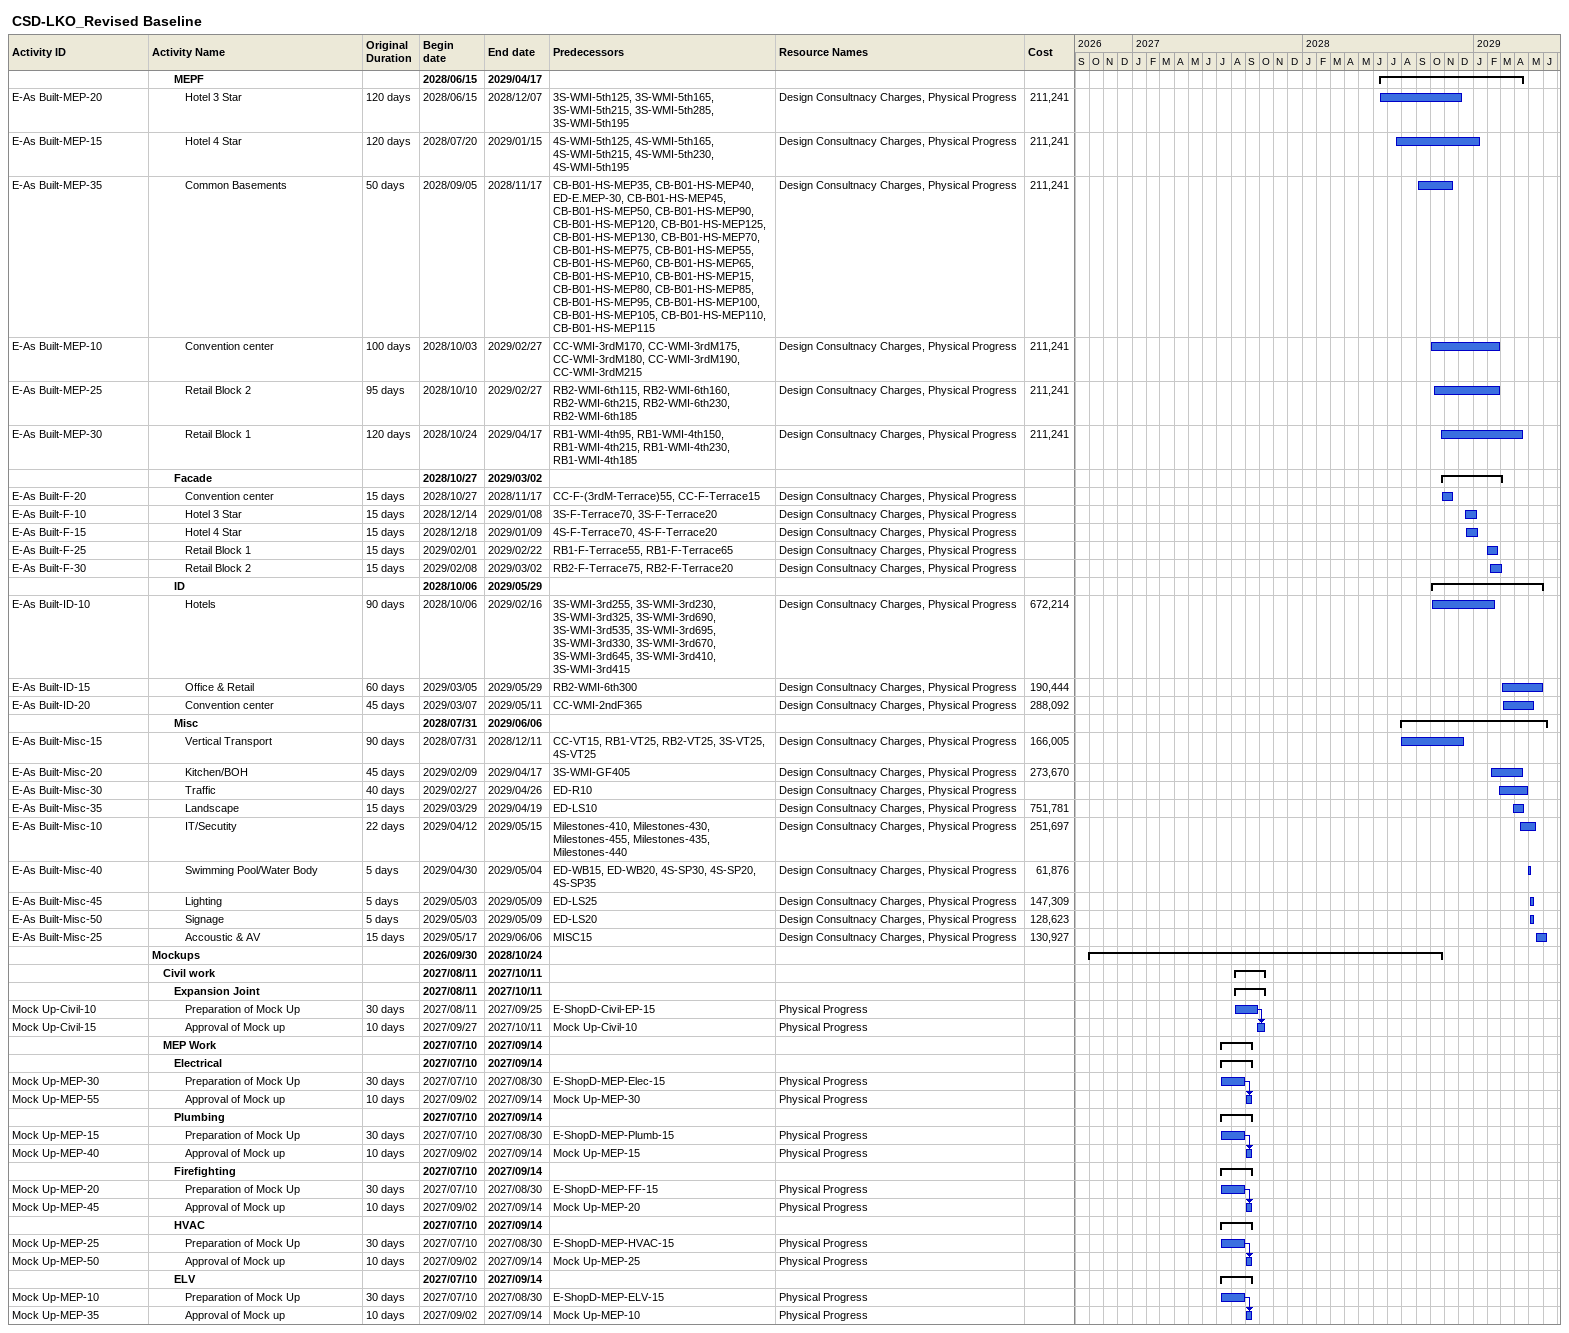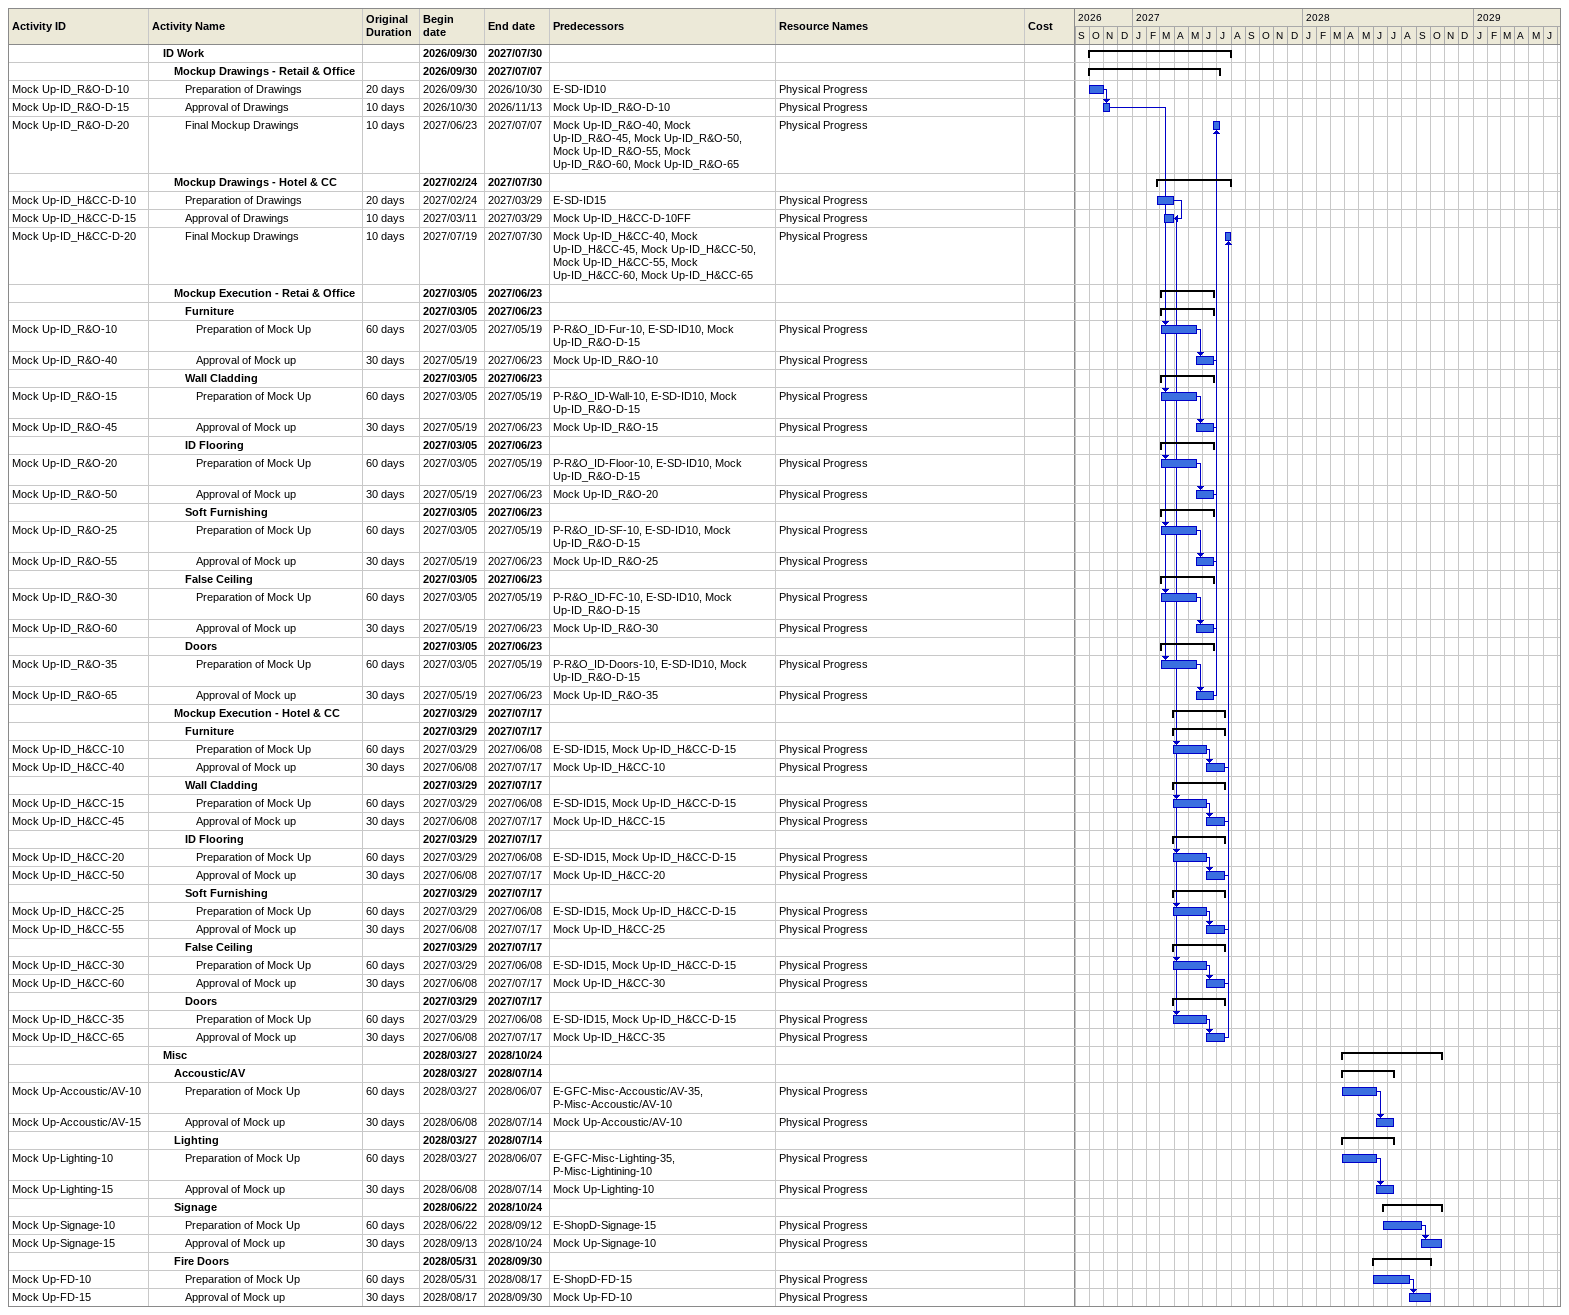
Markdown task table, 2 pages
CSD-LKO_Revised Baseline

| ID | Level | Task | Original duration | Start | Finish | Predecessors | Resources | Cost |
|---|---|---|---|---|---|---|---|---|
|  | 3 | **MEPF** |  | 2028-06-15 | 2029-04-17 |  |  |  |
| E-As Built-MEP-20 | 4 | Hotel 3 Star | 120d | 2028-06-15 | 2028-12-07 | 3S-WMI-5th125, 3S-WMI-5th165, 3S-WMI-5th215, 3S-WMI-5th285, 3S-WMI-5th195 | Design Consultnacy Charges, Physical Progress | 211241 |
| E-As Built-MEP-15 | 4 | Hotel 4 Star | 120d | 2028-07-20 | 2029-01-15 | 4S-WMI-5th125, 4S-WMI-5th165, 4S-WMI-5th215, 4S-WMI-5th230, 4S-WMI-5th195 | Design Consultnacy Charges, Physical Progress | 211241 |
| E-As Built-MEP-35 | 4 | Common Basements | 50d | 2028-09-05 | 2028-11-17 | CB-B01-HS-MEP35, CB-B01-HS-MEP40, ED-E.MEP-30, CB-B01-HS-MEP45, CB-B01-HS-MEP50, CB-B01-HS-MEP90, CB-B01-HS-MEP120, CB-B01-HS-MEP125, CB-B01-HS-MEP130, CB-B01-HS-MEP70, CB-B01-HS-MEP75, CB-B01-HS-MEP55, CB-B01-HS-MEP60, CB-B01-HS-MEP65, CB-B01-HS-MEP10, CB-B01-HS-MEP15, CB-B01-HS-MEP80, CB-B01-HS-MEP85, CB-B01-HS-MEP95, CB-B01-HS-MEP100, CB-B01-HS-MEP105, CB-B01-HS-MEP110, CB-B01-HS-MEP115 | Design Consultnacy Charges, Physical Progress | 211241 |
| E-As Built-MEP-10 | 4 | Convention center | 100d | 2028-10-03 | 2029-02-27 | CC-WMI-3rdM170, CC-WMI-3rdM175, CC-WMI-3rdM180, CC-WMI-3rdM190, CC-WMI-3rdM215 | Design Consultnacy Charges, Physical Progress | 211241 |
| E-As Built-MEP-25 | 4 | Retail Block 2 | 95d | 2028-10-10 | 2029-02-27 | RB2-WMI-6th115, RB2-WMI-6th160, RB2-WMI-6th215, RB2-WMI-6th230, RB2-WMI-6th185 | Design Consultnacy Charges, Physical Progress | 211241 |
| E-As Built-MEP-30 | 4 | Retail Block 1 | 120d | 2028-10-24 | 2029-04-17 | RB1-WMI-4th95, RB1-WMI-4th150, RB1-WMI-4th215, RB1-WMI-4th230, RB1-WMI-4th185 | Design Consultnacy Charges, Physical Progress | 211241 |
|  | 3 | **Facade** |  | 2028-10-27 | 2029-03-02 |  |  |  |
| E-As Built-F-20 | 4 | Convention center | 15d | 2028-10-27 | 2028-11-17 | CC-F-(3rdM-Terrace)55, CC-F-Terrace15 | Design Consultnacy Charges, Physical Progress |  |
| E-As Built-F-10 | 4 | Hotel 3 Star | 15d | 2028-12-14 | 2029-01-08 | 3S-F-Terrace70, 3S-F-Terrace20 | Design Consultnacy Charges, Physical Progress |  |
| E-As Built-F-15 | 4 | Hotel 4 Star | 15d | 2028-12-18 | 2029-01-09 | 4S-F-Terrace70, 4S-F-Terrace20 | Design Consultnacy Charges, Physical Progress |  |
| E-As Built-F-25 | 4 | Retail Block 1 | 15d | 2029-02-01 | 2029-02-22 | RB1-F-Terrace55, RB1-F-Terrace65 | Design Consultnacy Charges, Physical Progress |  |
| E-As Built-F-30 | 4 | Retail Block 2 | 15d | 2029-02-08 | 2029-03-02 | RB2-F-Terrace75, RB2-F-Terrace20 | Design Consultnacy Charges, Physical Progress |  |
|  | 3 | **ID** |  | 2028-10-06 | 2029-05-29 |  |  |  |
| E-As Built-ID-10 | 4 | Hotels | 90d | 2028-10-06 | 2029-02-16 | 3S-WMI-3rd255, 3S-WMI-3rd230, 3S-WMI-3rd325, 3S-WMI-3rd690, 3S-WMI-3rd535, 3S-WMI-3rd695, 3S-WMI-3rd330, 3S-WMI-3rd670, 3S-WMI-3rd645, 3S-WMI-3rd410, 3S-WMI-3rd415 | Design Consultnacy Charges, Physical Progress | 672214 |
| E-As Built-ID-15 | 4 | Office & Retail | 60d | 2029-03-05 | 2029-05-29 | RB2-WMI-6th300 | Design Consultnacy Charges, Physical Progress | 190444 |
| E-As Built-ID-20 | 4 | Convention center | 45d | 2029-03-07 | 2029-05-11 | CC-WMI-2ndF365 | Design Consultnacy Charges, Physical Progress | 288092 |
|  | 3 | **Misc** |  | 2028-07-31 | 2029-06-06 |  |  |  |
| E-As Built-Misc-15 | 4 | Vertical Transport | 90d | 2028-07-31 | 2028-12-11 | CC-VT15, RB1-VT25, RB2-VT25, 3S-VT25, 4S-VT25 | Design Consultnacy Charges, Physical Progress | 166005 |
| E-As Built-Misc-20 | 4 | Kitchen/BOH | 45d | 2029-02-09 | 2029-04-17 | 3S-WMI-GF405 | Design Consultnacy Charges, Physical Progress | 273670 |
| E-As Built-Misc-30 | 4 | Traffic | 40d | 2029-02-27 | 2029-04-26 | ED-R10 | Design Consultnacy Charges, Physical Progress |  |
| E-As Built-Misc-35 | 4 | Landscape | 15d | 2029-03-29 | 2029-04-19 | ED-LS10 | Design Consultnacy Charges, Physical Progress | 751781 |
| E-As Built-Misc-10 | 4 | IT/Secutity | 22d | 2029-04-12 | 2029-05-15 | Milestones-410, Milestones-430, Milestones-455, Milestones-435, Milestones-440 | Design Consultnacy Charges, Physical Progress | 251697 |
| E-As Built-Misc-40 | 4 | Swimming Pool/Water Body | 5d | 2029-04-30 | 2029-05-04 | ED-WB15, ED-WB20, 4S-SP30, 4S-SP20, 4S-SP35 | Design Consultnacy Charges, Physical Progress | 61876 |
| E-As Built-Misc-45 | 4 | Lighting | 5d | 2029-05-03 | 2029-05-09 | ED-LS25 | Design Consultnacy Charges, Physical Progress | 147309 |
| E-As Built-Misc-50 | 4 | Signage | 5d | 2029-05-03 | 2029-05-09 | ED-LS20 | Design Consultnacy Charges, Physical Progress | 128623 |
| E-As Built-Misc-25 | 4 | Accoustic & AV | 15d | 2029-05-17 | 2029-06-06 | MISC15 | Design Consultnacy Charges, Physical Progress | 130927 |
|  | 1 | **Mockups** |  | 2026-09-30 | 2028-10-24 |  |  |  |
|  | 2 | **Civil work** |  | 2027-08-11 | 2027-10-11 |  |  |  |
|  | 3 | **Expansion Joint** |  | 2027-08-11 | 2027-10-11 |  |  |  |
| Mock Up-Civil-10 | 4 | Preparation of Mock Up | 30d | 2027-08-11 | 2027-09-25 | E-ShopD-Civil-EP-15 | Physical Progress |  |
| Mock Up-Civil-15 | 4 | Approval of Mock up | 10d | 2027-09-27 | 2027-10-11 | Mock Up-Civil-10 | Physical Progress |  |
|  | 2 | **MEP Work** |  | 2027-07-10 | 2027-09-14 |  |  |  |
|  | 3 | **Electrical** |  | 2027-07-10 | 2027-09-14 |  |  |  |
| Mock Up-MEP-30 | 4 | Preparation of Mock Up | 30d | 2027-07-10 | 2027-08-30 | E-ShopD-MEP-Elec-15 | Physical Progress |  |
| Mock Up-MEP-55 | 4 | Approval of Mock up | 10d | 2027-09-02 | 2027-09-14 | Mock Up-MEP-30 | Physical Progress |  |
|  | 3 | **Plumbing** |  | 2027-07-10 | 2027-09-14 |  |  |  |
| Mock Up-MEP-15 | 4 | Preparation of Mock Up | 30d | 2027-07-10 | 2027-08-30 | E-ShopD-MEP-Plumb-15 | Physical Progress |  |
| Mock Up-MEP-40 | 4 | Approval of Mock up | 10d | 2027-09-02 | 2027-09-14 | Mock Up-MEP-15 | Physical Progress |  |
|  | 3 | **Firefighting** |  | 2027-07-10 | 2027-09-14 |  |  |  |
| Mock Up-MEP-20 | 4 | Preparation of Mock Up | 30d | 2027-07-10 | 2027-08-30 | E-ShopD-MEP-FF-15 | Physical Progress |  |
| Mock Up-MEP-45 | 4 | Approval of Mock up | 10d | 2027-09-02 | 2027-09-14 | Mock Up-MEP-20 | Physical Progress |  |
|  | 3 | **HVAC** |  | 2027-07-10 | 2027-09-14 |  |  |  |
| Mock Up-MEP-25 | 4 | Preparation of Mock Up | 30d | 2027-07-10 | 2027-08-30 | E-ShopD-MEP-HVAC-15 | Physical Progress |  |
| Mock Up-MEP-50 | 4 | Approval of Mock up | 10d | 2027-09-02 | 2027-09-14 | Mock Up-MEP-25 | Physical Progress |  |
|  | 3 | **ELV** |  | 2027-07-10 | 2027-09-14 |  |  |  |
| Mock Up-MEP-10 | 4 | Preparation of Mock Up | 30d | 2027-07-10 | 2027-08-30 | E-ShopD-MEP-ELV-15 | Physical Progress |  |
| Mock Up-MEP-35 | 4 | Approval of Mock up | 10d | 2027-09-02 | 2027-09-14 | Mock Up-MEP-10 | Physical Progress |  |
|  | 2 | **ID Work** |  | 2026-09-30 | 2027-07-30 |  |  |  |
|  | 3 | **Mockup Drawings - Retail & Office** |  | 2026-09-30 | 2027-07-07 |  |  |  |
| Mock Up-ID_R&O-D-10 | 4 | Preparation of Drawings | 20d | 2026-09-30 | 2026-10-30 | E-SD-ID10 | Physical Progress |  |
| Mock Up-ID_R&O-D-15 | 4 | Approval of Drawings | 10d | 2026-10-30 | 2026-11-13 | Mock Up-ID_R&O-D-10 | Physical Progress |  |
| Mock Up-ID_R&O-D-20 | 4 | Final Mockup Drawings | 10d | 2027-06-23 | 2027-07-07 | Mock Up-ID_R&O-40, Mock Up-ID_R&O-45, Mock Up-ID_R&O-50, Mock Up-ID_R&O-55, Mock Up-ID_R&O-60, Mock Up-ID_R&O-65 | Physical Progress |  |
|  | 3 | **Mockup Drawings - Hotel & CC** |  | 2027-02-24 | 2027-07-30 |  |  |  |
| Mock Up-ID_H&CC-D-10 | 4 | Preparation of Drawings | 20d | 2027-02-24 | 2027-03-29 | E-SD-ID15 | Physical Progress |  |
| Mock Up-ID_H&CC-D-15 | 4 | Approval of Drawings | 10d | 2027-03-11 | 2027-03-29 | Mock Up-ID_H&CC-D-10FF | Physical Progress |  |
| Mock Up-ID_H&CC-D-20 | 4 | Final Mockup Drawings | 10d | 2027-07-19 | 2027-07-30 | Mock Up-ID_H&CC-40, Mock Up-ID_H&CC-45, Mock Up-ID_H&CC-50, Mock Up-ID_H&CC-55, Mock Up-ID_H&CC-60, Mock Up-ID_H&CC-65 | Physical Progress |  |
|  | 3 | **Mockup Execution - Retai & Office** |  | 2027-03-05 | 2027-06-23 |  |  |  |
|  | 4 | **Furniture** |  | 2027-03-05 | 2027-06-23 |  |  |  |
| Mock Up-ID_R&O-10 | 5 | Preparation of Mock Up | 60d | 2027-03-05 | 2027-05-19 | P-R&O_ID-Fur-10, E-SD-ID10, Mock Up-ID_R&O-D-15 | Physical Progress |  |
| Mock Up-ID_R&O-40 | 5 | Approval of Mock up | 30d | 2027-05-19 | 2027-06-23 | Mock Up-ID_R&O-10 | Physical Progress |  |
|  | 4 | **Wall Cladding** |  | 2027-03-05 | 2027-06-23 |  |  |  |
| Mock Up-ID_R&O-15 | 5 | Preparation of Mock Up | 60d | 2027-03-05 | 2027-05-19 | P-R&O_ID-Wall-10, E-SD-ID10, Mock Up-ID_R&O-D-15 | Physical Progress |  |
| Mock Up-ID_R&O-45 | 5 | Approval of Mock up | 30d | 2027-05-19 | 2027-06-23 | Mock Up-ID_R&O-15 | Physical Progress |  |
|  | 4 | **ID Flooring** |  | 2027-03-05 | 2027-06-23 |  |  |  |
| Mock Up-ID_R&O-20 | 5 | Preparation of Mock Up | 60d | 2027-03-05 | 2027-05-19 | P-R&O_ID-Floor-10, E-SD-ID10, Mock Up-ID_R&O-D-15 | Physical Progress |  |
| Mock Up-ID_R&O-50 | 5 | Approval of Mock up | 30d | 2027-05-19 | 2027-06-23 | Mock Up-ID_R&O-20 | Physical Progress |  |
|  | 4 | **Soft Furnishing** |  | 2027-03-05 | 2027-06-23 |  |  |  |
| Mock Up-ID_R&O-25 | 5 | Preparation of Mock Up | 60d | 2027-03-05 | 2027-05-19 | P-R&O_ID-SF-10, E-SD-ID10, Mock Up-ID_R&O-D-15 | Physical Progress |  |
| Mock Up-ID_R&O-55 | 5 | Approval of Mock up | 30d | 2027-05-19 | 2027-06-23 | Mock Up-ID_R&O-25 | Physical Progress |  |
|  | 4 | **False Ceiling** |  | 2027-03-05 | 2027-06-23 |  |  |  |
| Mock Up-ID_R&O-30 | 5 | Preparation of Mock Up | 60d | 2027-03-05 | 2027-05-19 | P-R&O_ID-FC-10, E-SD-ID10, Mock Up-ID_R&O-D-15 | Physical Progress |  |
| Mock Up-ID_R&O-60 | 5 | Approval of Mock up | 30d | 2027-05-19 | 2027-06-23 | Mock Up-ID_R&O-30 | Physical Progress |  |
|  | 4 | **Doors** |  | 2027-03-05 | 2027-06-23 |  |  |  |
| Mock Up-ID_R&O-35 | 5 | Preparation of Mock Up | 60d | 2027-03-05 | 2027-05-19 | P-R&O_ID-Doors-10, E-SD-ID10, Mock Up-ID_R&O-D-15 | Physical Progress |  |
| Mock Up-ID_R&O-65 | 5 | Approval of Mock up | 30d | 2027-05-19 | 2027-06-23 | Mock Up-ID_R&O-35 | Physical Progress |  |
|  | 3 | **Mockup Execution - Hotel & CC** |  | 2027-03-29 | 2027-07-17 |  |  |  |
|  | 4 | **Furniture** |  | 2027-03-29 | 2027-07-17 |  |  |  |
| Mock Up-ID_H&CC-10 | 5 | Preparation of Mock Up | 60d | 2027-03-29 | 2027-06-08 | E-SD-ID15, Mock Up-ID_H&CC-D-15 | Physical Progress |  |
| Mock Up-ID_H&CC-40 | 5 | Approval of Mock up | 30d | 2027-06-08 | 2027-07-17 | Mock Up-ID_H&CC-10 | Physical Progress |  |
|  | 4 | **Wall Cladding** |  | 2027-03-29 | 2027-07-17 |  |  |  |
| Mock Up-ID_H&CC-15 | 5 | Preparation of Mock Up | 60d | 2027-03-29 | 2027-06-08 | E-SD-ID15, Mock Up-ID_H&CC-D-15 | Physical Progress |  |
| Mock Up-ID_H&CC-45 | 5 | Approval of Mock up | 30d | 2027-06-08 | 2027-07-17 | Mock Up-ID_H&CC-15 | Physical Progress |  |
|  | 4 | **ID Flooring** |  | 2027-03-29 | 2027-07-17 |  |  |  |
| Mock Up-ID_H&CC-20 | 5 | Preparation of Mock Up | 60d | 2027-03-29 | 2027-06-08 | E-SD-ID15, Mock Up-ID_H&CC-D-15 | Physical Progress |  |
| Mock Up-ID_H&CC-50 | 5 | Approval of Mock up | 30d | 2027-06-08 | 2027-07-17 | Mock Up-ID_H&CC-20 | Physical Progress |  |
|  | 4 | **Soft Furnishing** |  | 2027-03-29 | 2027-07-17 |  |  |  |
| Mock Up-ID_H&CC-25 | 5 | Preparation of Mock Up | 60d | 2027-03-29 | 2027-06-08 | E-SD-ID15, Mock Up-ID_H&CC-D-15 | Physical Progress |  |
| Mock Up-ID_H&CC-55 | 5 | Approval of Mock up | 30d | 2027-06-08 | 2027-07-17 | Mock Up-ID_H&CC-25 | Physical Progress |  |
|  | 4 | **False Ceiling** |  | 2027-03-29 | 2027-07-17 |  |  |  |
| Mock Up-ID_H&CC-30 | 5 | Preparation of Mock Up | 60d | 2027-03-29 | 2027-06-08 | E-SD-ID15, Mock Up-ID_H&CC-D-15 | Physical Progress |  |
| Mock Up-ID_H&CC-60 | 5 | Approval of Mock up | 30d | 2027-06-08 | 2027-07-17 | Mock Up-ID_H&CC-30 | Physical Progress |  |
|  | 4 | **Doors** |  | 2027-03-29 | 2027-07-17 |  |  |  |
| Mock Up-ID_H&CC-35 | 5 | Preparation of Mock Up | 60d | 2027-03-29 | 2027-06-08 | E-SD-ID15, Mock Up-ID_H&CC-D-15 | Physical Progress |  |
| Mock Up-ID_H&CC-65 | 5 | Approval of Mock up | 30d | 2027-06-08 | 2027-07-17 | Mock Up-ID_H&CC-35 | Physical Progress |  |
|  | 2 | **Misc** |  | 2028-03-27 | 2028-10-24 |  |  |  |
|  | 3 | **Accoustic/AV** |  | 2028-03-27 | 2028-07-14 |  |  |  |
| Mock Up-Accoustic/AV-10 | 4 | Preparation of Mock Up | 60d | 2028-03-27 | 2028-06-07 | E-GFC-Misc-Accoustic/AV-35, P-Misc-Accoustic/AV-10 | Physical Progress |  |
| Mock Up-Accoustic/AV-15 | 4 | Approval of Mock up | 30d | 2028-06-08 | 2028-07-14 | Mock Up-Accoustic/AV-10 | Physical Progress |  |
|  | 3 | **Lighting** |  | 2028-03-27 | 2028-07-14 |  |  |  |
| Mock Up-Lighting-10 | 4 | Preparation of Mock Up | 60d | 2028-03-27 | 2028-06-07 | E-GFC-Misc-Lighting-35, P-Misc-Lightining-10 | Physical Progress |  |
| Mock Up-Lighting-15 | 4 | Approval of Mock up | 30d | 2028-06-08 | 2028-07-14 | Mock Up-Lighting-10 | Physical Progress |  |
|  | 3 | **Signage** |  | 2028-06-22 | 2028-10-24 |  |  |  |
| Mock Up-Signage-10 | 4 | Preparation of Mock Up | 60d | 2028-06-22 | 2028-09-12 | E-ShopD-Signage-15 | Physical Progress |  |
| Mock Up-Signage-15 | 4 | Approval of Mock up | 30d | 2028-09-13 | 2028-10-24 | Mock Up-Signage-10 | Physical Progress |  |
|  | 3 | **Fire Doors** |  | 2028-05-31 | 2028-09-30 |  |  |  |
| Mock Up-FD-10 | 4 | Preparation of Mock Up | 60d | 2028-05-31 | 2028-08-17 | E-ShopD-FD-15 | Physical Progress |  |
| Mock Up-FD-15 | 4 | Approval of Mock up | 30d | 2028-08-17 | 2028-09-30 | Mock Up-FD-10 | Physical Progress |  |
